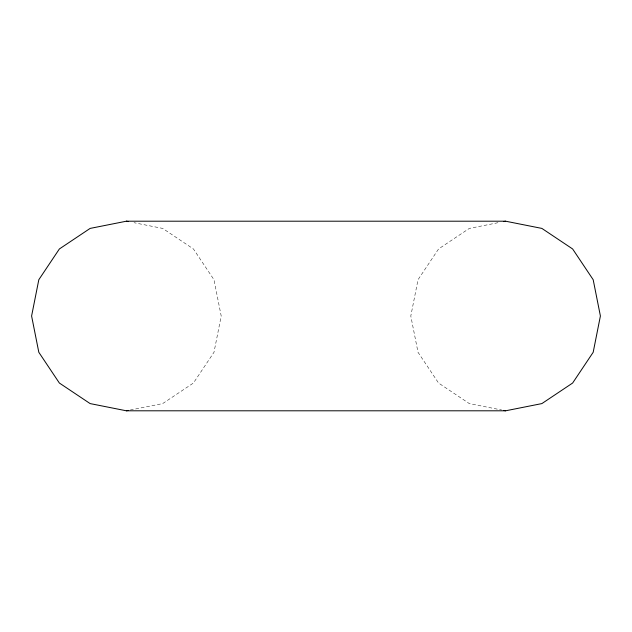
<?xml version="1.0" encoding="UTF-8"?>
<svg xmlns="http://www.w3.org/2000/svg" width="632" height="632" viewBox="0 0 632 632"><rect width="100%" height="100%" fill="white"/><g stroke="black" fill="none" stroke-linecap="round" stroke-linejoin="round"><path stroke-width="0.47" stroke-dasharray="3.16 2.37" d="M497.961 222.717L469.323 228.413L438.569 248.969L418.013 279.723L410.8 316L418.013 352.277L438.569 383.032L469.323 403.587L501.784 410.042M130.216 410.042L162.677 403.587L193.431 383.032L213.987 352.277L221.2 316L213.987 279.723L193.431 248.969L162.677 228.413L134.039 222.717"/><path stroke-width="0.95" d="M126.4 221.2L90.123 228.413L59.369 248.969L38.813 279.723L31.6 316L38.813 352.277L59.369 383.032L90.123 403.587L126.4 410.8L505.6 410.8L541.877 403.587L572.632 383.032L593.187 352.277L600.4 316L593.187 279.723L572.632 248.969L541.877 228.413L505.6 221.2L126.4 221.2L128.312 221.579M503.688 221.579L505.6 221.2M126.4 410.8L128.312 410.421M503.688 410.421L505.6 410.8"/></g></svg>
